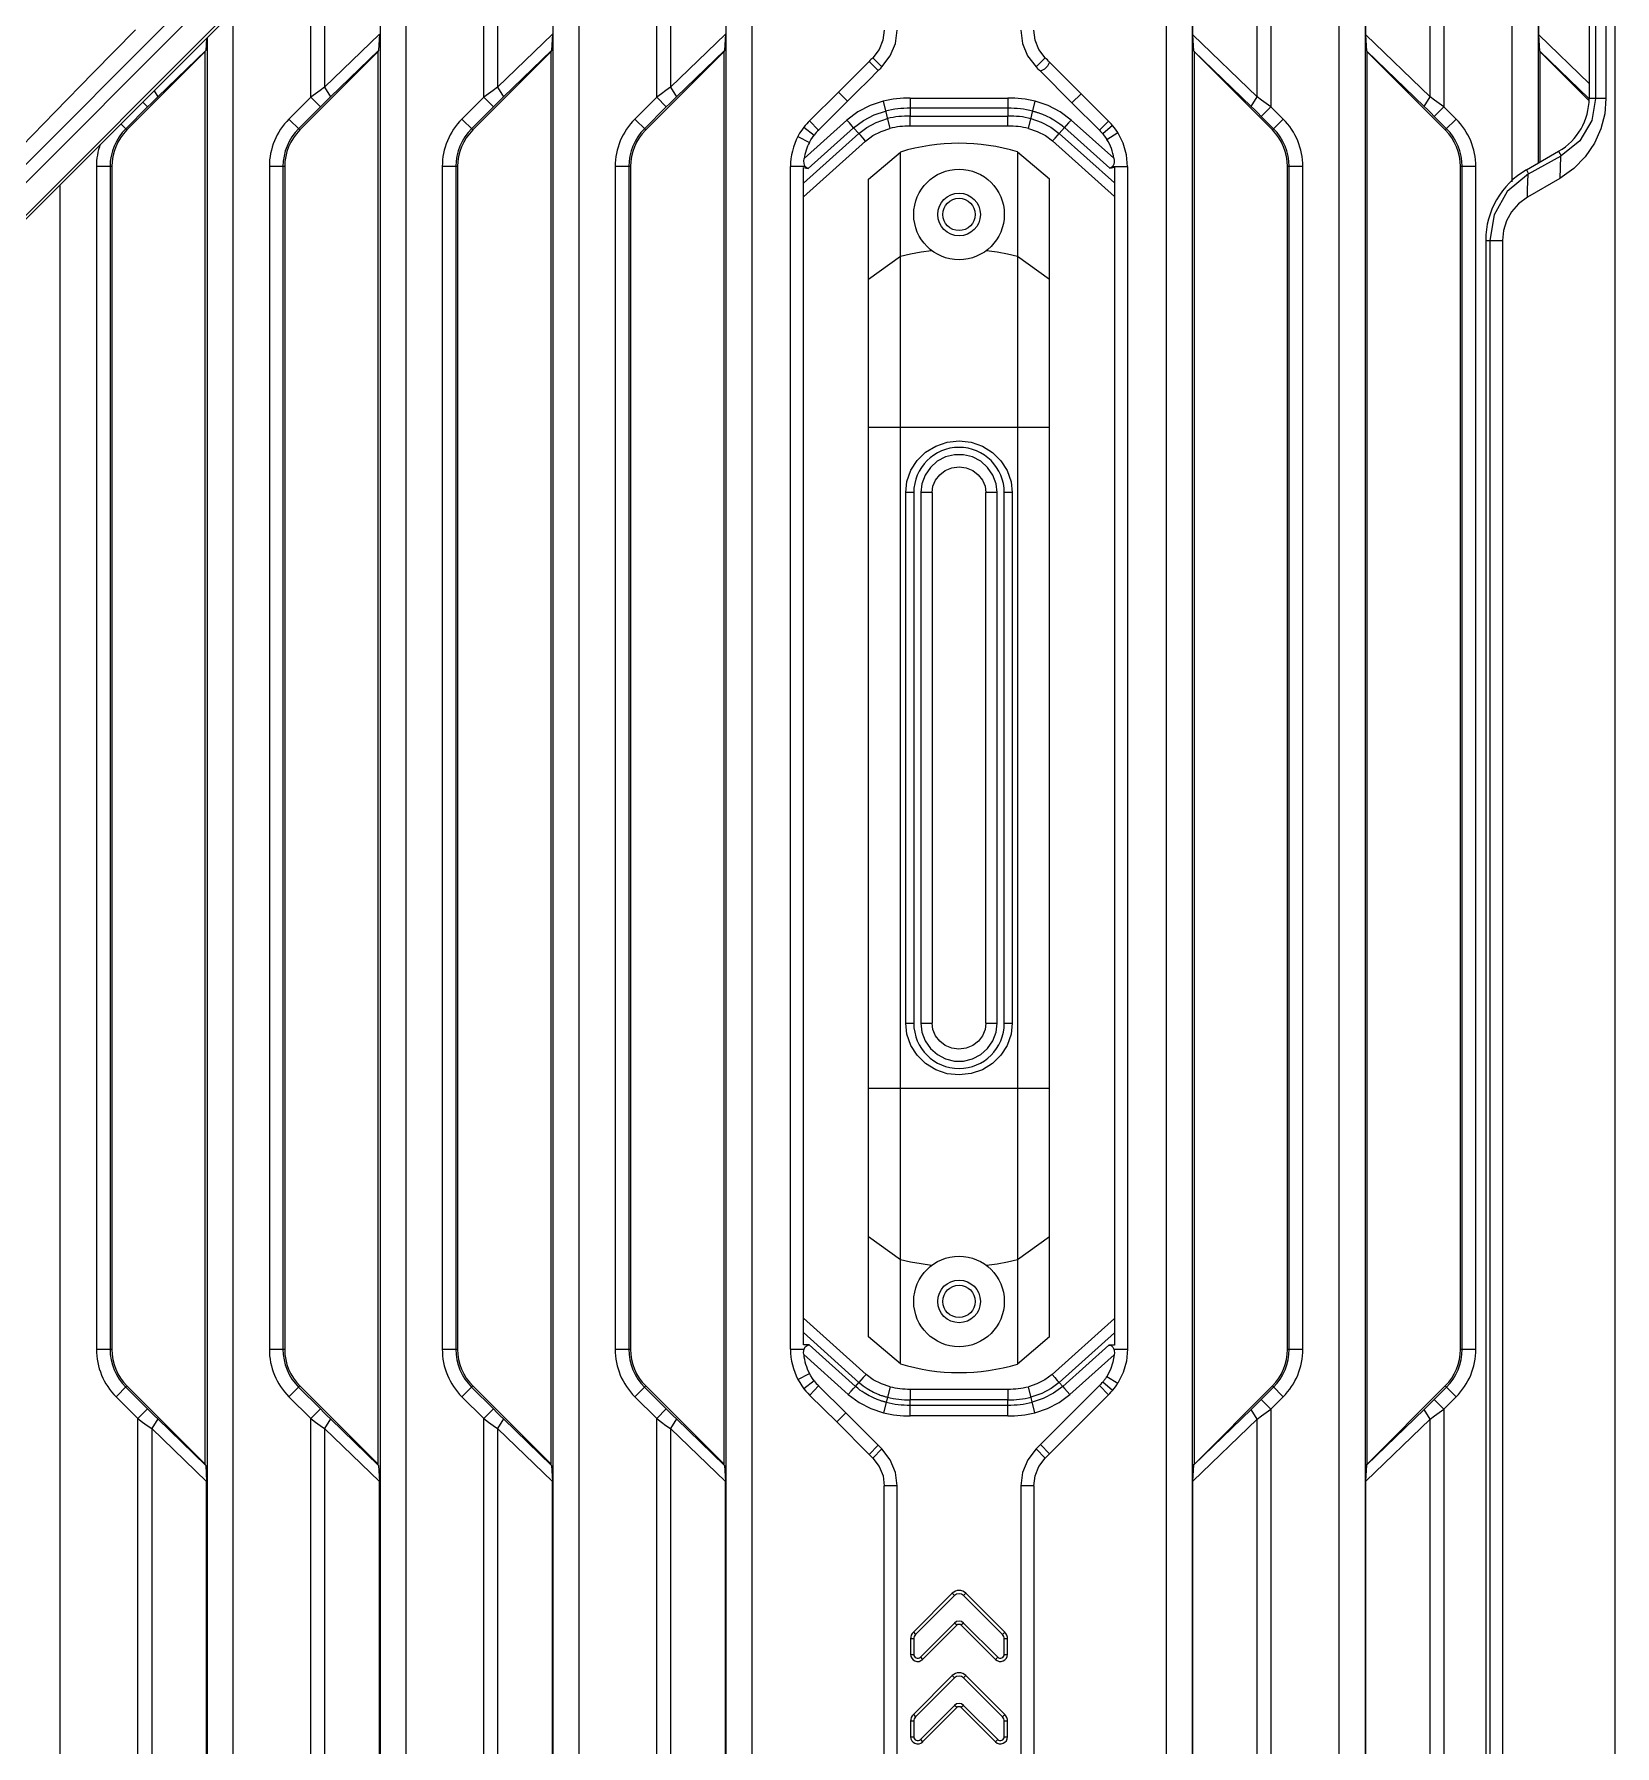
# Model space of a CAD drawing. Header units: millimetres. Extents: x -3132 to 28633, y 682 to 5849.
# Drawn here: x -937.7 to -815.5, y 2035.7 to 2168 of the extents above; entities that cross this region are included whole.
import ezdxf

# ---------------------------------------------------------------- set-up
doc = ezdxf.new("R2010")
doc.units = ezdxf.units.MM

msp = doc.modelspace()

# ---------------------------------------------------------------- linework, layer by layer
at = {"linetype": 'Continuous'}
for p, q in [((-815.47, 2425.883), (-815.47, 1998.444)), ((-816.956, 2311.088), (-816.956, 2163.028)), ((-816.15, 2311.088), (-816.15, 2163.028)), ((-817.45, 2269.74), (-817.45, 2163.028)), ((-850.14, 2008.837), (-850.14, 2232.144)), ((-836.77, 2008.837), (-836.77, 2232.144)), ((-823.4, 2156.582), (-823.4, 2232.144)), ((-848.142, 2231.239), (-848.142, 2008.837)), ((-834.772, 2231.239), (-834.772, 2008.837)), ((-821.402, 2231.239), (-821.402, 2158.02)), ((-969.377, 2125.467), (-877.666, 2217.178)), ((-876.836, 2215.179), (-968.207, 2123.809)), ((-876.99, 2215.333), (-967.53, 2124.792)), ((-882.201, 2209.814), (-882.201, 2008.837)), ((-884.194, 2207.821), (-884.194, 2008.837)), ((-889.547, 2163.117), (-889.547, 2198.786)), ((-843.125, 2163.153), (-843.125, 2198.75)), ((-842.056, 2199.523), (-842.056, 2162.38)), ((-829.755, 2163.153), (-829.755, 2198.75)), ((-828.686, 2199.523), (-828.686, 2162.38)), ((-888.478, 2198.013), (-888.478, 2163.89)), ((-895.571, 2196.444), (-895.571, 2008.837)), ((-897.564, 2194.451), (-897.564, 2008.837)), ((-848.086, 2167.944), (-848.086, 2193.959)), ((-834.716, 2167.944), (-834.716, 2193.959)), ((-821.346, 2167.944), (-821.346, 2193.959)), ((-902.917, 2163.117), (-902.917, 2189.099)), ((-901.848, 2190.168), (-901.848, 2163.89)), ((-908.941, 2183.074), (-908.941, 2008.275)), ((-915.626, 2180.633), (-977.623, 2118.635)), ((-910.934, 2181.081), (-910.934, 2006.867)), ((-915.218, 2176.798), (-915.218, 2163.89)), ((-916.287, 2163.117), (-916.287, 2175.729)), ((-922.311, 2169.704), (-922.311, 1998.576)), ((-910.977, 2167.986), (-915.218, 2163.89)), ((-910.977, 2167.986), (-911.045, 2166.728)), ((-897.607, 2167.986), (-901.848, 2163.89)), ((-897.607, 2167.986), (-897.675, 2166.728)), ((-884.237, 2167.986), (-888.478, 2163.89)), ((-884.237, 2167.986), (-884.305, 2166.728)), ((-843.125, 2163.153), (-848.086, 2167.944)), ((-848.018, 2166.679), (-848.086, 2167.944)), ((-829.755, 2163.153), (-834.716, 2167.944)), ((-834.648, 2166.679), (-834.716, 2167.944)), ((-817.45, 2164.181), (-821.346, 2167.944)), ((-821.278, 2166.679), (-821.346, 2167.944)), ((-930.505, 2160.589), (-924.45, 2166.644)), ((-928.126, 2163.145), (-924.415, 2166.728)), ((-924.45, 2057.472), (-924.45, 2166.644)), ((-924.365, 2167.65), (-924.415, 2166.728)), ((-924.304, 2167.711), (-924.304, 1999.442)), ((-917.135, 2160.589), (-911.08, 2166.644)), ((-914.756, 2163.145), (-911.045, 2166.728)), ((-911.045, 2166.728), (-911.08, 2166.644)), ((-911.08, 2057.472), (-911.08, 2166.644)), ((-903.765, 2160.589), (-897.71, 2166.644)), ((-901.386, 2163.145), (-897.675, 2166.728)), ((-897.675, 2166.728), (-897.71, 2166.644)), ((-897.71, 2057.472), (-897.71, 2166.644)), ((-890.395, 2160.589), (-884.34, 2166.644)), ((-888.016, 2163.145), (-884.305, 2166.728)), ((-884.305, 2166.728), (-884.34, 2166.644)), ((-884.34, 2057.472), (-884.34, 2166.644)), ((-848.017, 2166.665), (-848.001, 2166.665)), ((-848.015, 2166.682), (-843.588, 2162.408)), ((-848.001, 2166.665), (-848.001, 2057.465)), ((-848.001, 2166.651), (-841.946, 2160.589)), ((-834.647, 2166.665), (-834.631, 2166.665)), ((-834.645, 2166.682), (-830.218, 2162.408)), ((-834.631, 2166.665), (-834.631, 2057.465)), ((-834.631, 2166.651), (-828.576, 2160.589)), ((-821.277, 2166.665), (-821.261, 2166.665)), ((-821.275, 2166.682), (-817.469, 2163.008)), ((-821.261, 2166.665), (-821.261, 2158.102)), ((-821.261, 2166.651), (-817.479, 2162.865)), ((-873.124, 2165.884), (-872.418, 2165.176)), ((-872.843, 2166.163), (-872.136, 2165.456)), ((-859.505, 2166.165), (-860.214, 2165.46)), ((-856.73, 2163.386), (-859.172, 2165.834)), ((-859.879, 2165.127), (-857.437, 2162.679)), ((-928.912, 2162.372), (-929.278, 2162.738)), ((-928.411, 2163.605), (-928.126, 2163.145)), ((-916.287, 2163.117), (-917.975, 2161.429)), ((-915.542, 2162.372), (-916.287, 2163.117)), ((-915.218, 2163.89), (-914.756, 2163.145)), ((-902.917, 2163.117), (-904.605, 2161.429)), ((-902.172, 2162.372), (-902.917, 2163.117)), ((-901.848, 2163.89), (-901.386, 2163.145)), ((-889.547, 2163.117), (-891.235, 2161.429)), ((-888.802, 2162.372), (-889.547, 2163.117)), ((-888.478, 2163.89), (-888.016, 2163.145)), ((-875.49, 2163.512), (-877.721, 2161.299)), ((-877.023, 2160.583), (-874.784, 2162.804)), ((-875.49, 2163.512), (-874.784, 2162.804)), ((-872.034, 2162.805), (-871.52, 2160.705)), ((-869.94, 2163.042), (-862.401, 2163.043)), ((-860.798, 2160.703), (-860.28, 2162.801)), ((-856.73, 2163.386), (-857.437, 2162.679)), ((-857.437, 2162.679), (-855.314, 2160.562)), ((-854.612, 2161.274), (-856.73, 2163.386)), ((-843.588, 2162.408), (-843.125, 2163.153)), ((-830.218, 2162.408), (-829.755, 2163.153)), ((-816.15, 2163.028), (-817.45, 2163.028)), ((-928.912, 2162.372), (-930.6, 2160.684)), ((-917.975, 2161.429), (-917.135, 2160.589)), ((-915.542, 2162.372), (-917.23, 2160.684)), ((-904.605, 2161.429), (-903.765, 2160.589)), ((-902.172, 2162.372), (-903.86, 2160.684)), ((-891.235, 2161.429), (-890.395, 2160.589)), ((-888.802, 2162.372), (-890.49, 2160.684)), ((-874.834, 2161.349), (-878.154, 2158.37)), ((-877.721, 2161.299), (-877.023, 2160.583)), ((-862.395, 2162.262), (-869.945, 2162.261)), ((-869.945, 2162.261), (-869.945, 2161.662)), ((-869.945, 2161.662), (-862.396, 2161.662)), ((-862.395, 2162.262), (-862.396, 2161.662)), ((-854.192, 2158.396), (-857.502, 2161.357)), ((-854.612, 2161.274), (-855.314, 2160.562)), ((-842.056, 2162.38), (-842.801, 2161.635)), ((-841.851, 2160.684), (-842.801, 2161.635)), ((-841.106, 2161.429), (-842.056, 2162.38)), ((-841.946, 2160.589), (-841.106, 2161.429)), ((-828.686, 2162.38), (-829.431, 2161.635)), ((-828.481, 2160.684), (-829.431, 2161.635)), ((-827.736, 2161.429), (-828.686, 2162.38)), ((-828.576, 2160.589), (-827.736, 2161.429)), ((-930.965, 2161.05), (-930.505, 2160.589)), ((-878.627, 2160.087), (-877.739, 2159.626)), ((-878.201, 2156.474), (-873.915, 2160.319)), ((-878.158, 2160.813), (-877.372, 2160.195)), ((-874.317, 2160.764), (-877.825, 2157.616)), ((-874.317, 2160.764), (-873.915, 2160.319)), ((-862.388, 2160.881), (-869.952, 2160.881)), ((-858.019, 2160.771), (-858.42, 2160.326)), ((-858.42, 2160.326), (-854.14, 2156.497)), ((-854.516, 2157.637), (-858.019, 2160.771)), ((-854.296, 2160.931), (-855.062, 2160.288)), ((-854.736, 2159.859), (-853.887, 2160.387)), ((-878.198, 2155.427), (-873.398, 2159.734)), ((-873.17, 2156.792), (-870.706, 2158.884)), ((-870.706, 2065.232), (-870.706, 2158.884)), ((-861.64, 2158.896), (-859.17, 2156.803)), ((-861.64, 2158.896), (-861.64, 2065.22)), ((-858.936, 2159.739), (-854.14, 2155.45)), ((-822.306, 2157.498), (-819.81, 2158.939)), ((-819.81, 2158.939), (-819.605, 2158.585)), ((-932.864, 2157.761), (-932.864, 2066.355)), ((-931.676, 2157.761), (-932.864, 2157.761)), ((-931.811, 2157.761), (-931.811, 2066.355)), ((-931.676, 2157.761), (-931.676, 2066.355)), ((-919.494, 2157.761), (-919.494, 2066.355)), ((-918.306, 2157.761), (-919.494, 2157.761)), ((-918.441, 2157.761), (-918.441, 2066.355)), ((-918.306, 2157.761), (-918.306, 2066.355)), ((-906.124, 2157.761), (-906.124, 2066.355)), ((-904.936, 2157.761), (-906.124, 2157.761)), ((-905.071, 2157.761), (-905.071, 2066.355)), ((-904.936, 2157.761), (-904.936, 2066.355)), ((-892.754, 2157.761), (-892.754, 2066.355)), ((-891.566, 2157.761), (-892.754, 2157.761)), ((-891.701, 2157.761), (-891.701, 2066.355)), ((-891.566, 2157.761), (-891.566, 2066.355)), ((-879.201, 2066.355), (-879.201, 2157.761)), ((-878.055, 2157.761), (-879.201, 2157.761)), ((-878.196, 2066.7), (-878.201, 2157.682)), ((-878.2, 2157.682), (-877.825, 2157.616)), ((-854.516, 2157.637), (-854.14, 2157.705)), ((-854.306, 2157.759), (-853.141, 2157.759)), ((-854.248, 2157.846), (-854.304, 2157.761)), ((-854.14, 2157.705), (-854.14, 2066.68)), ((-853.141, 2157.759), (-853.141, 2066.355)), ((-840.775, 2066.355), (-840.775, 2157.761)), ((-839.587, 2157.761), (-840.775, 2157.761)), ((-840.64, 2066.355), (-840.64, 2157.761)), ((-839.587, 2066.355), (-839.587, 2157.761)), ((-827.405, 2066.355), (-827.405, 2157.761)), ((-826.217, 2157.761), (-827.405, 2157.761)), ((-827.27, 2066.355), (-827.27, 2157.761)), ((-826.217, 2066.355), (-826.217, 2157.761)), ((-822.306, 2157.498), (-822.13, 2157.193)), ((-822.13, 2157.193), (-819.605, 2158.585)), ((-819.675, 2158.546), (-819.727, 2156.833)), ((-935.681, 2156.334), (-935.681, 2004.389)), ((-873.17, 2067.323), (-873.17, 2156.792)), ((-859.17, 2067.313), (-859.17, 2156.803)), ((-819.727, 2156.833), (-822.227, 2155.389)), ((-825.45, 2152.058), (-825.45, 2015.593)), ((-825.45, 2152.058), (-824.15, 2152.058)), ((-825.141, 2152.058), (-825.141, 2015.593)), ((-824.15, 2152.058), (-824.15, 2015.593)), ((-873.17, 2149.057), (-870.706, 2150.832)), ((-861.64, 2150.843), (-859.17, 2149.066)), ((-859.17, 2137.584), (-873.17, 2137.584)), ((-870.292, 2091.558), (-870.292, 2132.558)), ((-869.67, 2132.558), (-870.292, 2132.558)), ((-869.67, 2132.558), (-869.67, 2091.558)), ((-869.12, 2132.558), (-869.12, 2091.558)), ((-868.256, 2132.558), (-869.12, 2132.558)), ((-868.256, 2132.558), (-868.256, 2091.558)), ((-864.087, 2091.558), (-864.087, 2132.558)), ((-863.22, 2132.558), (-864.087, 2132.558)), ((-863.22, 2091.558), (-863.22, 2132.558)), ((-862.67, 2091.558), (-862.67, 2132.558)), ((-862.05, 2132.558), (-862.67, 2132.558)), ((-862.05, 2132.558), (-862.05, 2091.558)), ((-870.292, 2091.558), (-869.67, 2091.558)), ((-869.12, 2091.558), (-868.256, 2091.558)), ((-864.087, 2091.558), (-863.22, 2091.558)), ((-862.67, 2091.558), (-862.05, 2091.558)), ((-873.17, 2086.532), (-859.17, 2086.532)), ((-870.706, 2073.283), (-873.17, 2075.059)), ((-859.17, 2075.05), (-861.64, 2073.273)), ((-873.357, 2064.419), (-878.198, 2068.762)), ((-854.14, 2068.739), (-858.977, 2064.413)), ((-873.906, 2063.794), (-878.196, 2067.643)), ((-854.14, 2067.623), (-858.428, 2063.788)), ((-932.864, 2066.355), (-931.676, 2066.355)), ((-919.494, 2066.355), (-918.306, 2066.355)), ((-906.124, 2066.355), (-904.936, 2066.355)), ((-892.754, 2066.355), (-891.566, 2066.355)), ((-879.201, 2066.355), (-878.151, 2066.355)), ((-877.755, 2066.701), (-878.197, 2066.7)), ((-877.755, 2066.701), (-874.179, 2063.493)), ((-870.706, 2065.232), (-873.17, 2067.323)), ((-859.17, 2067.313), (-861.64, 2065.22)), ((-858.155, 2063.487), (-854.586, 2066.68)), ((-854.14, 2066.68), (-854.586, 2066.68)), ((-854.197, 2066.355), (-853.141, 2066.355)), ((-840.775, 2066.355), (-839.587, 2066.355)), ((-827.405, 2066.355), (-826.217, 2066.355)), ((-878.182, 2065.966), (-874.73, 2062.869)), ((-857.606, 2062.862), (-854.163, 2065.941)), ((-930.505, 2063.526), (-931.345, 2062.686)), ((-930.6, 2063.431), (-928.912, 2061.744)), ((-924.45, 2057.472), (-930.505, 2063.526)), ((-917.135, 2063.526), (-917.975, 2062.686)), ((-917.23, 2063.431), (-915.542, 2061.744)), ((-911.08, 2057.472), (-917.135, 2063.526)), ((-903.765, 2063.526), (-904.605, 2062.686)), ((-903.86, 2063.431), (-902.172, 2061.744)), ((-897.71, 2057.472), (-903.765, 2063.526)), ((-890.395, 2063.526), (-891.235, 2062.686)), ((-890.49, 2063.431), (-888.802, 2061.744)), ((-884.34, 2057.472), (-890.395, 2063.526)), ((-878.627, 2064.029), (-877.739, 2064.49)), ((-877.372, 2063.921), (-878.158, 2063.302)), ((-877.718, 2062.814), (-877.023, 2063.533)), ((-874.92, 2061.448), (-877.023, 2063.533)), ((-874.179, 2063.493), (-873.906, 2063.794)), ((-871.507, 2063.464), (-872, 2061.453)), ((-860.315, 2061.456), (-860.811, 2063.466)), ((-855.317, 2063.552), (-859.872, 2058.996)), ((-858.155, 2063.487), (-858.428, 2063.788)), ((-854.615, 2062.838), (-855.317, 2063.552)), ((-854.296, 2063.184), (-855.062, 2063.828)), ((-854.739, 2064.253), (-853.889, 2063.728)), ((-841.946, 2063.526), (-848.001, 2057.465)), ((-842.801, 2062.481), (-841.851, 2063.431)), ((-841.106, 2062.686), (-841.946, 2063.526)), ((-828.576, 2063.526), (-834.631, 2057.465)), ((-829.431, 2062.481), (-828.481, 2063.431)), ((-827.736, 2062.686), (-828.576, 2063.526)), ((-931.345, 2062.686), (-929.657, 2060.999)), ((-917.975, 2062.686), (-916.287, 2060.999)), ((-904.605, 2062.686), (-902.917, 2060.999)), ((-891.235, 2062.686), (-889.547, 2060.999)), ((-877.702, 2062.797), (-875.626, 2060.74)), ((-869.952, 2063.289), (-862.388, 2063.289)), ((-869.946, 2062.051), (-869.945, 2062.457)), ((-869.946, 2062.051), (-862.395, 2062.051)), ((-862.396, 2062.457), (-869.945, 2062.457)), ((-862.395, 2062.051), (-862.396, 2062.457)), ((-859.165, 2058.288), (-854.615, 2062.838)), ((-842.801, 2062.481), (-842.056, 2061.736)), ((-842.056, 2061.736), (-841.106, 2062.686)), ((-829.431, 2062.481), (-828.686, 2061.736)), ((-828.686, 2061.736), (-827.736, 2062.686)), ((-929.657, 2060.999), (-928.912, 2061.744)), ((-929.657, 2025.33), (-929.657, 2060.999)), ((-928.126, 2060.971), (-928.588, 2060.225)), ((-924.415, 2057.388), (-928.126, 2060.971)), ((-916.287, 2060.999), (-915.542, 2061.744)), ((-916.287, 2025.33), (-916.287, 2060.999)), ((-914.756, 2060.971), (-915.218, 2060.225)), ((-911.045, 2057.388), (-914.756, 2060.971)), ((-902.917, 2060.999), (-902.172, 2061.744)), ((-902.917, 2025.33), (-902.917, 2060.999)), ((-901.386, 2060.971), (-901.848, 2060.225)), ((-897.675, 2057.388), (-901.386, 2060.971)), ((-889.547, 2060.999), (-888.802, 2061.744)), ((-889.547, 2025.33), (-889.547, 2060.999)), ((-888.016, 2060.971), (-888.478, 2060.225)), ((-884.305, 2057.388), (-888.016, 2060.971)), ((-875.626, 2060.74), (-874.92, 2061.448)), ((-875.626, 2060.74), (-873.13, 2058.238)), ((-872.423, 2058.945), (-874.92, 2061.448)), ((-862.402, 2061.219), (-869.94, 2061.219)), ((-848.086, 2056.172), (-843.125, 2060.963)), ((-843.588, 2061.708), (-848.015, 2057.434)), ((-843.125, 2060.963), (-843.588, 2061.708)), ((-843.125, 2025.366), (-843.125, 2060.963)), ((-842.056, 2061.736), (-842.056, 2024.593)), ((-834.716, 2056.172), (-829.755, 2060.963)), ((-830.218, 2061.708), (-834.645, 2057.434)), ((-829.755, 2060.963), (-830.218, 2061.708)), ((-829.755, 2025.366), (-829.755, 2060.963)), ((-828.686, 2061.736), (-828.686, 2024.593)), ((-928.588, 2060.225), (-924.347, 2056.13)), ((-928.588, 2060.225), (-928.588, 2026.103)), ((-915.218, 2060.225), (-910.977, 2056.13)), ((-915.218, 2060.225), (-915.218, 2026.103)), ((-901.848, 2060.225), (-897.607, 2056.13)), ((-901.848, 2060.225), (-901.848, 2026.103)), ((-888.478, 2060.225), (-884.237, 2056.13)), ((-888.478, 2060.225), (-888.478, 2026.103)), ((-873.13, 2058.238), (-872.423, 2058.945)), ((-872.843, 2057.953), (-872.135, 2058.659)), ((-859.505, 2057.951), (-860.213, 2058.657)), ((-859.872, 2058.996), (-859.165, 2058.288)), ((-924.415, 2057.388), (-924.45, 2057.472)), ((-924.415, 2057.388), (-924.347, 2056.13)), ((-911.045, 2057.388), (-911.08, 2057.472)), ((-911.045, 2057.388), (-910.977, 2056.13)), ((-897.675, 2057.388), (-897.71, 2057.472)), ((-897.675, 2057.388), (-897.607, 2056.13)), ((-884.305, 2057.388), (-884.34, 2057.472)), ((-884.305, 2057.388), (-884.237, 2056.13)), ((-848.086, 2056.172), (-848.018, 2057.437)), ((-834.716, 2056.172), (-834.648, 2057.437)), ((-924.347, 2030.199), (-924.347, 2056.13)), ((-910.977, 2030.199), (-910.977, 2056.13)), ((-897.607, 2030.199), (-897.607, 2056.13)), ((-884.237, 2030.199), (-884.237, 2056.13)), ((-870.947, 2055.816), (-871.947, 2055.816)), ((-871.947, 2030.512), (-871.947, 2055.816)), ((-870.947, 2030.512), (-870.947, 2055.816)), ((-860.396, 2055.817), (-861.396, 2055.817)), ((-861.396, 2055.816), (-861.396, 2030.513)), ((-860.396, 2055.817), (-860.396, 2030.513)), ((-848.086, 2030.156), (-848.086, 2056.172)), ((-834.716, 2030.156), (-834.716, 2056.172)), ((-866.701, 2047.502), (-869.701, 2044.502)), ((-866.524, 2047.326), (-866.701, 2047.502)), ((-865.64, 2047.502), (-865.817, 2047.326)), ((-862.64, 2044.502), (-865.64, 2047.502)), ((-869.524, 2044.326), (-866.524, 2047.326)), ((-865.817, 2047.326), (-862.817, 2044.326)), ((-866.524, 2045.204), (-869.158, 2042.57)), ((-868.982, 2042.393), (-866.347, 2045.028)), ((-866.347, 2045.028), (-866.524, 2045.204)), ((-865.817, 2045.204), (-865.994, 2045.028)), ((-865.994, 2045.028), (-863.359, 2042.393)), ((-863.183, 2042.57), (-865.817, 2045.204)), ((-869.67, 2043.972), (-869.92, 2043.972)), ((-869.92, 2043.972), (-869.92, 2042.782)), ((-869.701, 2044.502), (-869.524, 2044.326)), ((-869.67, 2043.972), (-869.67, 2042.782)), ((-862.817, 2044.326), (-862.64, 2044.502)), ((-862.42, 2043.972), (-862.67, 2043.972)), ((-862.67, 2042.782), (-862.67, 2043.972)), ((-862.42, 2042.782), (-862.42, 2043.972)), ((-869.92, 2042.782), (-869.67, 2042.782)), ((-869.158, 2042.57), (-868.982, 2042.393)), ((-863.359, 2042.393), (-863.183, 2042.57)), ((-862.67, 2042.782), (-862.42, 2042.782)), ((-866.701, 2041.138), (-869.701, 2038.138)), ((-869.524, 2037.962), (-866.524, 2040.962)), ((-866.524, 2040.962), (-866.701, 2041.138)), ((-865.64, 2041.138), (-865.817, 2040.962)), ((-865.817, 2040.962), (-862.817, 2037.962)), ((-862.64, 2038.138), (-865.64, 2041.138)), ((-866.524, 2038.84), (-869.158, 2036.206)), ((-868.982, 2036.029), (-866.347, 2038.664)), ((-866.347, 2038.664), (-866.524, 2038.84)), ((-865.817, 2038.84), (-865.994, 2038.664)), ((-865.994, 2038.664), (-863.359, 2036.029)), ((-863.183, 2036.206), (-865.817, 2038.84)), ((-869.67, 2037.608), (-869.92, 2037.608)), ((-869.92, 2037.608), (-869.92, 2036.418)), ((-869.701, 2038.138), (-869.524, 2037.962)), ((-869.67, 2037.608), (-869.67, 2036.418)), ((-862.817, 2037.962), (-862.64, 2038.138)), ((-862.42, 2037.608), (-862.67, 2037.608)), ((-862.67, 2036.418), (-862.67, 2037.608)), ((-862.42, 2036.418), (-862.42, 2037.608)), ((-869.92, 2036.418), (-869.67, 2036.418)), ((-869.158, 2036.206), (-868.982, 2036.029)), ((-863.359, 2036.029), (-863.183, 2036.206)), ((-862.67, 2036.418), (-862.42, 2036.418))]:
    msp.add_line(p, q, dxfattribs=at)
for points in [[(-929.839, 2168.318), (-933.117, 2165.006), (-936.084, 2161.973), (-938.631, 2159.337)], [(-871.947, 2168.299), (-872.049, 2167.535), (-872.349, 2166.81), (-872.843, 2166.163)], [(-872.136, 2165.456), (-871.483, 2166.31), (-871.083, 2167.277), (-870.947, 2168.3)], [(-861.396, 2168.299), (-861.261, 2167.279), (-860.864, 2166.315), (-860.214, 2165.46)], [(-859.505, 2166.165), (-859.997, 2166.813), (-860.295, 2167.537), (-860.396, 2168.299)], [(-873.124, 2165.884), (-873.923, 2165.085), (-874.712, 2164.293), (-875.49, 2163.512)], [(-859.172, 2165.834), (-859.322, 2165.519), (-859.559, 2165.282), (-859.879, 2165.127)], [(-874.784, 2162.804), (-873.992, 2163.599), (-873.203, 2164.39), (-872.418, 2165.176)], [(-928.912, 2162.372), (-928.643, 2162.64), (-928.38, 2162.898), (-928.126, 2163.145)], [(-915.218, 2163.89), (-915.568, 2163.64), (-915.925, 2163.382), (-916.287, 2163.117)], [(-915.542, 2162.372), (-915.273, 2162.64), (-915.01, 2162.898), (-914.756, 2163.145)], [(-901.848, 2163.89), (-902.198, 2163.64), (-902.555, 2163.382), (-902.917, 2163.117)], [(-902.172, 2162.372), (-901.903, 2162.64), (-901.64, 2162.898), (-901.386, 2163.145)], [(-888.478, 2163.89), (-888.828, 2163.64), (-889.185, 2163.382), (-889.547, 2163.117)], [(-888.802, 2162.372), (-888.533, 2162.64), (-888.27, 2162.898), (-888.016, 2163.145)], [(-872.034, 2162.805), (-873.047, 2162.467), (-873.987, 2161.977), (-874.834, 2161.349)], [(-869.94, 2163.042), (-869.942, 2162.748), (-869.944, 2162.48), (-869.946, 2162.261)], [(-862.401, 2163.043), (-862.395, 2162.48), (-862.395, 2162.262)], [(-857.502, 2161.357), (-858.345, 2161.981), (-859.278, 2162.466), (-860.28, 2162.801)], [(-842.056, 2162.38), (-842.418, 2162.644), (-842.775, 2162.902), (-843.125, 2163.153)], [(-828.686, 2162.38), (-829.048, 2162.644), (-829.405, 2162.902), (-829.755, 2163.153)], [(-816.15, 2163.028), (-816.248, 2161.846), (-816.547, 2160.677), (-817.047, 2159.558), (-817.748, 2158.521), (-818.642, 2157.602), (-819.727, 2156.833)], [(-816.956, 2163.028), (-817.255, 2161.318), (-818.176, 2159.735), (-819.605, 2158.584)], [(-874.317, 2160.764), (-874.641, 2161.13), (-874.834, 2161.349)], [(-874.318, 2160.763), (-873.563, 2161.322), (-872.731, 2161.753), (-871.848, 2162.046)], [(-873.915, 2160.319), (-873.309, 2160.773), (-872.574, 2161.168), (-871.706, 2161.464)], [(-869.952, 2160.881), (-869.95, 2161.175), (-869.948, 2161.443), (-869.945, 2161.662)], [(-862.388, 2160.881), (-862.393, 2161.176), (-862.396, 2161.444), (-862.396, 2161.662)], [(-860.611, 2161.461), (-859.82, 2161.196), (-859.07, 2160.806), (-858.42, 2160.326)], [(-860.467, 2162.043), (-860.43, 2162.033), (-860.393, 2162.024), (-860.355, 2162.014), (-860.315, 2162.003), (-860.272, 2161.991), (-860.227, 2161.978), (-860.179, 2161.963), (-860.127, 2161.947), (-860.071, 2161.929), (-860.01, 2161.909), (-859.944, 2161.886), (-859.872, 2161.861), (-859.794, 2161.832), (-859.71, 2161.799), (-859.621, 2161.763), (-859.527, 2161.723), (-859.428, 2161.679), (-859.324, 2161.63), (-859.213, 2161.575), (-859.095, 2161.513), (-858.969, 2161.444), (-858.834, 2161.365), (-858.69, 2161.274), (-858.535, 2161.172), (-858.372, 2161.055), (-858.199, 2160.922), (-858.019, 2160.771)], [(-857.502, 2161.357), (-857.698, 2161.136), (-857.875, 2160.935), (-858.019, 2160.771)], [(-854.296, 2160.931), (-854.4, 2161.051), (-854.506, 2161.166), (-854.612, 2161.274)], [(-843.588, 2162.408), (-843.333, 2162.16), (-843.071, 2161.902), (-842.801, 2161.635)], [(-830.218, 2162.408), (-829.963, 2162.16), (-829.701, 2161.902), (-829.431, 2161.635)], [(-878.158, 2160.813), (-878.335, 2160.573), (-878.492, 2160.329), (-878.627, 2160.086)], [(-877.739, 2159.626), (-877.634, 2159.817), (-877.511, 2160.007), (-877.372, 2160.195)], [(-873.398, 2159.734), (-873.592, 2159.955), (-873.769, 2160.156), (-873.915, 2160.319)], [(-873.398, 2159.734), (-872.83, 2160.152), (-872.198, 2160.48), (-871.52, 2160.705)], [(-860.798, 2160.703), (-860.123, 2160.477), (-859.496, 2160.152), (-858.936, 2159.739)], [(-858.936, 2159.739), (-858.741, 2159.96), (-858.564, 2160.161), (-858.42, 2160.326)], [(-855.314, 2160.562), (-855.229, 2160.475), (-855.144, 2160.384), (-855.062, 2160.288)], [(-855.062, 2160.288), (-854.944, 2160.144), (-854.837, 2160.003), (-854.736, 2159.857)], [(-853.882, 2160.379), (-854.012, 2160.569), (-854.148, 2160.75), (-854.296, 2160.931)], [(-853.141, 2157.743), (-853.225, 2158.669), (-853.475, 2159.556), (-853.882, 2160.379)], [(-878.156, 2158.009), (-878.17, 2158.177), (-878.154, 2158.37)], [(-878.055, 2157.761), (-878.116, 2157.869), (-878.156, 2158.009)], [(-877.825, 2157.616), (-877.914, 2157.644), (-877.991, 2157.693), (-878.055, 2157.761)], [(-854.306, 2157.759), (-854.365, 2157.703), (-854.436, 2157.662), (-854.516, 2157.637)], [(-854.192, 2158.396), (-854.175, 2158.229), (-854.18, 2158.081), (-854.205, 2157.953), (-854.248, 2157.846)], [(-822.13, 2157.193), (-823.779, 2155.822), (-824.802, 2154.024), (-825.141, 2152.058)], [(-822.227, 2155.389), (-822.207, 2155.983), (-822.189, 2156.577), (-822.17, 2157.171)], [(-822.227, 2155.389), (-822.916, 2154.881), (-823.456, 2154.262), (-823.844, 2153.562), (-824.074, 2152.817), (-824.15, 2152.058)], [(-870.706, 2150.832), (-869.912, 2151.017), (-869.109, 2151.166), (-868.299, 2151.279)], [(-864.037, 2151.283), (-863.231, 2151.172), (-862.431, 2151.025), (-861.64, 2150.843)], [(-870.292, 2132.558), (-870.196, 2133.418), (-869.887, 2134.285), (-869.401, 2135.042), (-868.752, 2135.676), (-867.962, 2136.16), (-867.091, 2136.457), (-866.153, 2136.558)], [(-866.153, 2136.558), (-865.23, 2136.452), (-864.364, 2136.153), (-863.574, 2135.664), (-862.927, 2135.024), (-862.445, 2134.265), (-862.142, 2133.402), (-862.05, 2132.558)], [(-863.22, 2132.558), (-863.303, 2133.251), (-863.553, 2133.918), (-863.958, 2134.509), (-864.493, 2134.985), (-865.124, 2135.316), (-865.816, 2135.486), (-866.526, 2135.487), (-867.216, 2135.316), (-867.849, 2134.984), (-868.383, 2134.509), (-868.788, 2133.918), (-869.038, 2133.251), (-869.12, 2132.558)], [(-868.256, 2132.558), (-868.191, 2133.049), (-867.991, 2133.527), (-867.665, 2133.946), (-867.23, 2134.275), (-866.718, 2134.483), (-866.172, 2134.554), (-865.623, 2134.483), (-865.112, 2134.274), (-864.678, 2133.946), (-864.351, 2133.526), (-864.152, 2133.049), (-864.087, 2132.558)], [(-866.153, 2087.558), (-867.082, 2087.657), (-867.956, 2087.953), (-868.753, 2088.44), (-869.407, 2089.08), (-869.893, 2089.842), (-870.199, 2090.709), (-870.292, 2091.558)], [(-869.12, 2091.558), (-869.038, 2090.864), (-868.787, 2090.196), (-868.381, 2089.605), (-867.846, 2089.13), (-867.212, 2088.798), (-866.523, 2088.629), (-865.818, 2088.629), (-865.128, 2088.798), (-864.495, 2089.13), (-863.959, 2089.605), (-863.554, 2090.196), (-863.303, 2090.864), (-863.22, 2091.558)], [(-864.087, 2091.558), (-864.152, 2091.066), (-864.351, 2090.59), (-864.677, 2090.17), (-865.111, 2089.842), (-865.621, 2089.633), (-866.173, 2089.562), (-866.722, 2089.634), (-867.233, 2089.843), (-867.667, 2090.171), (-867.992, 2090.591), (-868.191, 2091.068), (-868.256, 2091.558)], [(-862.05, 2091.558), (-862.145, 2090.703), (-862.45, 2089.84), (-862.931, 2089.086), (-863.573, 2088.453), (-864.356, 2087.967), (-865.22, 2087.666), (-866.153, 2087.558)], [(-868.299, 2072.836), (-869.108, 2072.95), (-869.912, 2073.099), (-870.706, 2073.283)], [(-861.64, 2073.273), (-862.431, 2073.091), (-863.231, 2072.944), (-864.037, 2072.833)], [(-878.182, 2065.966), (-878.188, 2066.106), (-878.178, 2066.237), (-878.151, 2066.355)], [(-878.151, 2066.355), (-878.057, 2066.547), (-877.922, 2066.663), (-877.757, 2066.701)], [(-854.586, 2066.68), (-854.419, 2066.641), (-854.288, 2066.53), (-854.197, 2066.355)], [(-854.197, 2066.355), (-854.168, 2066.23), (-854.156, 2066.092), (-854.163, 2065.941)], [(-853.141, 2066.355), (-853.227, 2065.438), (-853.479, 2064.552), (-853.889, 2063.728)], [(-854.163, 2065.941), (-854.269, 2065.355), (-854.462, 2064.788), (-854.74, 2064.253)], [(-878.627, 2064.029), (-878.491, 2063.785), (-878.334, 2063.541), (-878.158, 2063.302)], [(-877.372, 2063.921), (-877.511, 2064.109), (-877.634, 2064.299), (-877.739, 2064.49)], [(-874.73, 2062.869), (-874.517, 2063.11), (-874.326, 2063.325), (-874.179, 2063.493)], [(-871.802, 2062.261), (-871.839, 2062.27), (-871.877, 2062.28), (-871.916, 2062.29), (-871.958, 2062.301), (-872.002, 2062.314), (-872.048, 2062.327), (-872.099, 2062.342), (-872.153, 2062.359), (-872.212, 2062.378), (-872.276, 2062.4), (-872.346, 2062.424), (-872.421, 2062.452), (-872.503, 2062.483), (-872.591, 2062.518), (-872.684, 2062.556), (-872.781, 2062.599), (-872.884, 2062.647), (-872.993, 2062.7), (-873.11, 2062.76), (-873.235, 2062.828), (-873.369, 2062.906), (-873.512, 2062.994), (-873.665, 2063.095), (-873.828, 2063.211), (-874, 2063.343), (-874.179, 2063.493)], [(-873.357, 2064.419), (-873.57, 2064.178), (-873.76, 2063.962), (-873.906, 2063.794)], [(-873.906, 2063.794), (-873.737, 2063.652), (-873.575, 2063.529), (-873.422, 2063.422), (-873.28, 2063.328), (-873.146, 2063.246), (-873.021, 2063.174), (-872.904, 2063.111), (-872.794, 2063.055), (-872.692, 2063.005), (-872.595, 2062.961), (-872.504, 2062.921), (-872.417, 2062.885), (-872.335, 2062.853), (-872.258, 2062.824), (-872.188, 2062.799), (-872.124, 2062.777), (-872.064, 2062.757), (-872.009, 2062.74), (-871.957, 2062.724), (-871.908, 2062.709), (-871.861, 2062.696), (-871.818, 2062.684), (-871.777, 2062.673), (-871.739, 2062.664), (-871.705, 2062.655)], [(-871.507, 2063.464), (-872.175, 2063.686), (-872.798, 2064.008), (-873.357, 2064.419)], [(-858.977, 2064.413), (-859.531, 2064.007), (-860.148, 2063.688), (-860.811, 2063.466)], [(-858.428, 2063.788), (-859.045, 2063.33), (-859.773, 2062.943), (-860.612, 2062.658)], [(-858.154, 2063.488), (-858.871, 2062.959), (-859.666, 2062.547), (-860.514, 2062.264)], [(-858.977, 2064.413), (-858.766, 2064.171), (-858.576, 2063.954), (-858.428, 2063.788)], [(-858.155, 2063.487), (-858.009, 2063.322), (-857.816, 2063.102), (-857.606, 2062.862)], [(-855.062, 2063.828), (-855.145, 2063.731), (-855.23, 2063.639), (-855.317, 2063.552)], [(-855.062, 2063.828), (-855.018, 2063.88), (-854.978, 2063.929), (-854.942, 2063.974), (-854.908, 2064.018), (-854.877, 2064.058), (-854.849, 2064.096), (-854.823, 2064.132), (-854.799, 2064.165), (-854.778, 2064.197), (-854.759, 2064.226), (-854.74, 2064.253)], [(-854.296, 2063.184), (-854.149, 2063.365), (-854.012, 2063.546), (-853.889, 2063.728)], [(-878.158, 2063.302), (-878.017, 2063.131), (-877.868, 2062.966), (-877.702, 2062.797)], [(-874.73, 2062.869), (-873.901, 2062.256), (-872.983, 2061.78), (-872, 2061.453)], [(-869.952, 2063.289), (-869.948, 2062.968), (-869.945, 2062.68), (-869.945, 2062.457)], [(-869.94, 2061.219), (-869.946, 2061.828), (-869.946, 2062.051)], [(-862.402, 2061.219), (-862.4, 2061.54), (-862.398, 2061.828), (-862.395, 2062.051)], [(-862.388, 2063.289), (-862.39, 2062.967), (-862.393, 2062.68), (-862.396, 2062.457)], [(-860.315, 2061.456), (-859.338, 2061.782), (-858.428, 2062.255), (-857.606, 2062.862)], [(-854.615, 2062.838), (-854.508, 2062.948), (-854.401, 2063.064), (-854.296, 2063.184)], [(-842.801, 2062.481), (-843.071, 2062.213), (-843.333, 2061.955), (-843.588, 2061.708)], [(-829.431, 2062.481), (-829.701, 2062.213), (-829.963, 2061.955), (-830.218, 2061.708)], [(-929.657, 2060.999), (-929.295, 2060.734), (-928.938, 2060.476), (-928.588, 2060.225)], [(-928.126, 2060.971), (-928.38, 2061.218), (-928.643, 2061.476), (-928.912, 2061.744)], [(-916.287, 2060.999), (-915.925, 2060.734), (-915.568, 2060.476), (-915.218, 2060.225)], [(-914.756, 2060.971), (-915.01, 2061.218), (-915.273, 2061.476), (-915.542, 2061.744)], [(-902.917, 2060.999), (-902.555, 2060.734), (-902.198, 2060.476), (-901.848, 2060.225)], [(-901.386, 2060.971), (-901.64, 2061.218), (-901.903, 2061.476), (-902.172, 2061.744)], [(-889.547, 2060.999), (-889.185, 2060.734), (-888.828, 2060.476), (-888.478, 2060.225)], [(-888.016, 2060.971), (-888.27, 2061.218), (-888.533, 2061.476), (-888.802, 2061.744)], [(-843.125, 2060.963), (-842.775, 2061.213), (-842.418, 2061.471), (-842.056, 2061.736)], [(-829.755, 2060.963), (-829.405, 2061.213), (-829.048, 2061.471), (-828.686, 2061.736)], [(-870.947, 2055.816), (-871.082, 2056.838), (-871.482, 2057.804), (-872.135, 2058.659)], [(-860.213, 2058.657), (-860.863, 2057.803), (-861.261, 2056.838), (-861.396, 2055.816)], [(-872.843, 2057.953), (-872.348, 2057.305), (-872.048, 2056.58), (-871.947, 2055.816)], [(-860.396, 2055.817), (-860.295, 2056.58), (-859.996, 2057.305), (-859.505, 2057.951)], [(-848.015, 2057.434), (-848.011, 2057.446), (-848.008, 2057.456), (-848.004, 2057.468)], [(-834.645, 2057.434), (-834.641, 2057.446), (-834.638, 2057.456), (-834.634, 2057.468)]]:
    msp.add_lwpolyline(points, dxfattribs=at)
for centre, radius in [((-866.17, 2154.058), 3.5), ((-866.17, 2154.058), 1.65), ((-866.17, 2154.058), 1.25), ((-866.17, 2070.058), 3.5), ((-866.17, 2070.058), 1.65), ((-866.17, 2070.058), 1.25)]:
    msp.add_circle(centre, radius, dxfattribs=at)
for centre, radius, start, end in [((-816.833, 2109.437), 79.718, 134.63612, 134.92039), ((-816.833, 2109.437), 78.718, 134.63124, 134.92039), ((-915.66, 2109.332), 78.896, 45.00752, 45.34992), ((-915.66, 2109.332), 79.896, 45.00706, 45.34398), ((-870.056, 2154.722), 8.321, 89.20327, 103.75487), ((-862.276, 2154.717), 8.327, 76.12717, 90.86085), ((-822.17, 2163.028), 4.721, 300, 0), ((-914.306, 2157.761), 5.188, 135, 179.99999), ((-900.936, 2157.761), 5.188, 135, 179.99999), ((-887.566, 2157.761), 5.188, 135, 179.99999), ((-874.286, 2157.768), 4.926, 134.20715, 141.80985), ((-870.056, 2154.722), 7.54, 89.16605, 103.75457), ((-870.056, 2154.722), 6.94, 89.08462, 103.75457), ((-862.276, 2154.717), 6.946, 76.12675, 90.9897), ((-862.276, 2154.717), 7.546, 76.12675, 90.89923), ((-844.775, 2157.761), 5.188, 0, 45), ((-831.405, 2157.761), 5.188, 0, 45), ((-927.676, 2157.761), 4.134, 135, 180), ((-927.676, 2157.761), 4, 135, 179.99999), ((-914.306, 2157.761), 4.134, 135, 180), ((-914.306, 2157.761), 4, 135, 179.99999), ((-900.936, 2157.761), 4.134, 135, 180), ((-900.936, 2157.761), 4, 135, 179.99999), ((-887.566, 2157.761), 4.134, 135, 180), ((-887.566, 2157.761), 4, 135, 179.99999), ((-874.201, 2157.761), 5, 152.29272, 179.99999), ((-874.286, 2157.768), 3.926, 134.18435, 141.8102), ((-870.056, 2154.722), 6.16, 89.03447, 103.755), ((-862.276, 2154.717), 6.165, 76.12591, 91.04188), ((-844.775, 2157.761), 4, 0, 45), ((-844.775, 2157.761), 4.134, 0, 45), ((-831.405, 2157.761), 4, 0, 45), ((-831.405, 2157.761), 4.134, 0, 45), ((-927.676, 2157.761), 5.188, 160.42413, 179.99999), ((-874.201, 2157.761), 4, 152.21433, 171.23717), ((-858.14, 2157.761), 3.999, 9.12875, 31.62155), ((-819.17, 2152.058), 6.279, 119.95606, 180), ((-866.17, 2132.558), 3.5, 0.00002, 180.00002), ((-866.17, 2091.558), 3.5, 180.00002, 0), ((-927.676, 2066.355), 5.188, 180.00001, 225), ((-927.676, 2066.355), 4.134, 180, 225), ((-927.676, 2066.355), 4, 180.00001, 225), ((-914.306, 2066.355), 5.188, 180.00001, 225), ((-914.306, 2066.355), 4.134, 180, 225), ((-914.306, 2066.355), 4, 180.00001, 225), ((-900.936, 2066.355), 5.188, 180.00001, 225), ((-900.936, 2066.355), 4.134, 180, 225), ((-900.936, 2066.355), 4, 180.00001, 225), ((-887.566, 2066.355), 5.188, 180.00001, 225), ((-887.566, 2066.355), 4.134, 180, 225), ((-887.566, 2066.355), 4, 180.00001, 225), ((-874.201, 2066.355), 5, 180.00002, 207.72076), ((-844.775, 2066.355), 4, 315, 0), ((-844.775, 2066.355), 4.134, 315, 360), ((-844.775, 2066.355), 5.188, 315, 360), ((-831.405, 2066.355), 4, 315, 0), ((-831.405, 2066.355), 4.134, 315, 360), ((-831.405, 2066.355), 5.188, 315, 360), ((-874.201, 2066.355), 4, 185.58183, 207.78568), ((-874.286, 2066.348), 3.926, 218.18991, 225.81564), ((-870.056, 2069.393), 6.105, 256.24503, 270.96987), ((-862.276, 2069.399), 6.111, 268.95346, 283.8737), ((-870.056, 2069.393), 7.343, 256.2454, 270.85433), ((-870.056, 2069.393), 6.937, 256.2454, 270.91771), ((-862.276, 2069.399), 6.943, 269.00943, 283.87321), ((-862.276, 2069.399), 7.349, 269.0774, 283.87321), ((-870.056, 2069.393), 8.175, 256.24558, 270.81432), ((-862.276, 2069.399), 8.181, 269.12028, 283.87346), ((-816.837, 2114.677), 79.714, 225.07472, 225.36551), ((-816.837, 2114.677), 78.714, 225.07549, 225.37047), ((-915.666, 2114.786), 78.902, 314.65299, 315.00212), ((-915.666, 2114.786), 79.902, 314.65883, 315.00212), ((-866.17, 2046.972), 0.75, 45.00003, 134.99998), ((-866.17, 2046.972), 0.5, 45.00003, 134.99998), ((-866.17, 2044.851), 0.5, 44.99999, 134.99998), ((-866.17, 2044.851), 0.25, 44.99997, 134.99998), ((-869.17, 2043.972), 0.75, 135, 179.99995), ((-869.17, 2043.972), 0.5, 135, 179.99996), ((-863.17, 2043.972), 0.5, 0, 44.99999), ((-863.17, 2043.972), 0.75, 0, 44.99999), ((-869.37, 2042.782), 0.55, 180.00003, 315), ((-869.37, 2042.782), 0.3, 180.00003, 315), ((-862.97, 2042.782), 0.55, 225.00011, 0), ((-862.97, 2042.782), 0.3, 225.00006, 0), ((-866.17, 2040.608), 0.75, 45.00003, 134.99998), ((-866.17, 2040.608), 0.5, 45.00003, 134.99998), ((-866.17, 2038.487), 0.5, 44.99999, 134.99998), ((-866.17, 2038.487), 0.25, 44.99997, 134.99998), ((-869.17, 2037.608), 0.75, 135, 179.99995), ((-869.17, 2037.608), 0.5, 135, 179.99996), ((-863.17, 2037.608), 0.5, 0, 44.99999), ((-863.17, 2037.608), 0.75, 0, 44.99999), ((-869.37, 2036.418), 0.55, 180.00003, 315), ((-869.37, 2036.418), 0.3, 180.00003, 315), ((-862.97, 2036.418), 0.55, 225.00011, 0), ((-862.97, 2036.418), 0.3, 225.00006, 0)]:
    msp.add_arc(centre, radius, start, end, dxfattribs=at)
for centre, start_param, end_param in [((-866.153, 2141.108), 2.8728964, 3.4127624), ((-866.153, 2083.008), -0.2711698, 0.2686962)]:
    msp.add_ellipse(centre, major_axis=(0, -18.45), ratio=0.92139, start_param=start_param, end_param=end_param, dxfattribs=at)

doc.saveas('drawing.dxf')
